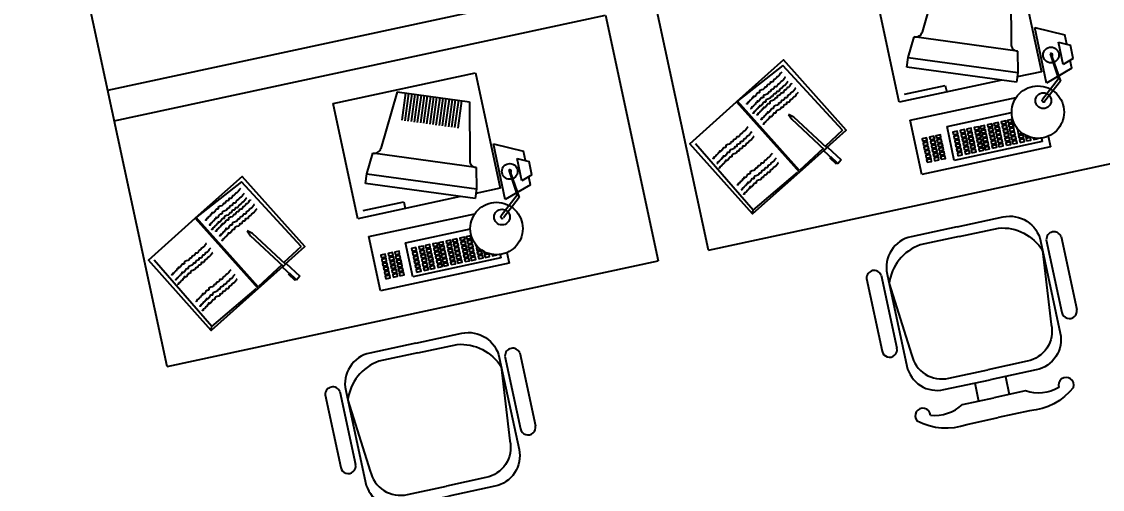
# Model space of a CAD drawing. Header units: inches. Extents: x -48022 to 80112, y -8164 to 5118.
# Drawn here: x 63777.7 to 63881, y 786.1 to 830.8 of the extents above; entities that cross this region are included whole.
import ezdxf
from ezdxf.xclip import XClip

# ---------------------------------------------------------------- set-up
doc = ezdxf.new("R2010")
doc.units = ezdxf.units.IN
doc.header["$LTSCALE"] = 10
doc.header["$XCLIPFRAME"] = 0
doc.header["$PDMODE"] = 32
doc.linetypes.add('Amconstr', pattern=[9999, 9999, 0])
for name, color, linetype in [('1_DIM', 1, 'Continuous'), ('1_TEXT', 3, 'Continuous'), ('HATCH', 251, 'Continuous'), ('NOITHAT', 21, 'Continuous')]:
    doc.layers.add(name, color=color, linetype=linetype)
doc.styles.add('ARC_IMP 001 1_1', font='ARIALN.TTF', dxfattribs={"height": 0.078125})
doc.styles.get("Standard").update_dxf_attribs({"font": 'sanss___.ttf'})
doc.dimstyles.new('STANDARD_WS', dxfattribs={"dimscale": 180, "dimtxt": 0.18, "dimasz": 0.0625, "dimexe": 0.1875, "dimexo": 0.0625, "dimgap": 0.09375, "dimtad": 0, "dimdec": 0, "dimzin": 3, "dimdsep": 46, "dimlunit": 4, "dimtxsty": 'Standard', "dimblk": 'DOT', "dimcen": 0.09375, "dimadec": 3, "dimazin": 0, "dimtfac": 1, "dimtdec": 0, "dimtofl": 0, "dimtmove": 1, "dimatfit": 3, "dimldrblk": 'CLOSED', "dimfxl": 0, "dimfrac": 2, "dimtolj": 1, "dimtzin": 3, "dimarcsym": 0})

# ---------------------------------------------------------------- blocks, each defined once
blk = doc.blocks.new('pdf plan')
at = {"layer": 'HATCH', "color": 250}
for p, q in [((398.821, 363.43), (398.837, 372.783)), ((398.821, 363.43), (388.883, 363.447)), ((393.542, 353.132), (393.558, 362.486)), ((394.126, 353.131), (394.143, 362.485)), ((394.143, 362.485), (398.819, 362.476)), ((398.803, 353.123), (398.819, 362.476)), ((395.131, 359.526), (395.613, 359.35)), ((395.051, 359.307), (395.533, 359.13)), ((395.071, 359.362), (395.553, 359.185)), ((395.091, 359.417), (395.573, 359.24)), ((395.111, 359.472), (395.593, 359.295)), ((394.99, 359.142), (395.472, 358.966)), ((395.01, 359.197), (395.492, 359.021)), ((395.03, 359.252), (395.512, 359.076)), ((394.91, 358.923), (395.392, 358.746)), ((394.91, 358.923), (395.392, 358.746)), ((394.93, 358.977), (395.412, 358.801)), ((394.95, 359.032), (395.432, 358.856)), ((394.97, 359.087), (395.452, 358.911)), ((394.83, 358.703), (395.312, 358.527)), ((394.85, 358.758), (395.332, 358.581)), ((394.87, 358.813), (395.352, 358.636)), ((394.89, 358.868), (395.372, 358.691)), ((394.769, 358.538), (395.251, 358.362)), ((394.789, 358.593), (395.271, 358.417)), ((394.809, 358.648), (395.291, 358.472)), ((398.803, 353.123), (388.865, 353.141))]:
    blk.add_line(p, q, dxfattribs=at)
for points in [[(398.067, 369.788), (398.092, 369.788), (398.092, 369.871), (398.091, 369.871)], [(397.882, 369.56), (397.881, 369.524), (397.928, 369.524), (397.929, 369.595)], [(397.981, 369.647), (398.012, 369.647), (398.012, 369.686)], [(397.818, 369.524), (397.853, 369.524), (397.853, 369.542)], [(398.048, 359.481), (398.073, 359.481), (398.074, 359.564), (398.073, 359.564)], [(397.963, 359.34), (397.994, 359.34), (397.994, 359.38)], [(397.8, 359.217), (397.834, 359.217), (397.834, 359.235)], [(397.863, 359.253), (397.863, 359.217), (397.91, 359.217), (397.91, 359.288)]]:
    blk.add_lwpolyline(points, dxfattribs=at)
for points in [[(398.012, 369.524), (398.012, 369.607), (397.965, 369.607), (397.965, 369.524)], [(398.091, 369.647), (398.091, 369.73), (398.044, 369.73), (398.044, 369.647)], [(398.091, 369.524), (398.091, 369.607), (398.044, 369.607), (398.044, 369.524)], [(397.69, 369.383), (397.69, 369.466), (397.643, 369.467), (397.643, 369.383)], [(397.773, 369.383), (397.773, 369.466), (397.726, 369.466), (397.726, 369.383)], [(397.852, 369.383), (397.852, 369.466), (397.805, 369.466), (397.805, 369.383)], [(397.928, 369.383), (397.928, 369.466), (397.881, 369.466), (397.881, 369.383)], [(398.011, 369.383), (398.011, 369.466), (397.964, 369.466), (397.964, 369.383)], [(398.091, 369.383), (398.091, 369.466), (398.044, 369.466), (398.044, 369.383)], [(397.689, 369.123), (397.689, 369.206), (397.642, 369.206), (397.642, 369.123)], [(397.689, 369.264), (397.69, 369.347), (397.643, 369.347), (397.643, 369.264)], [(397.772, 369.123), (397.773, 369.206), (397.726, 369.206), (397.725, 369.123)], [(397.773, 369.264), (397.773, 369.347), (397.726, 369.347), (397.726, 369.264)], [(397.852, 369.264), (397.852, 369.347), (397.805, 369.347), (397.805, 369.264)], [(397.852, 369.123), (397.852, 369.206), (397.805, 369.206), (397.805, 369.123)], [(397.928, 369.264), (397.928, 369.347), (397.881, 369.347), (397.881, 369.264)], [(397.928, 369.122), (397.928, 369.206), (397.881, 369.206), (397.881, 369.123)], [(398.011, 369.263), (398.011, 369.347), (397.964, 369.347), (397.964, 369.263)], [(398.011, 369.122), (398.011, 369.206), (397.964, 369.206), (397.964, 369.122)], [(398.09, 369.122), (398.091, 369.205), (398.044, 369.205), (398.043, 369.122)], [(398.091, 369.263), (398.091, 369.346), (398.044, 369.346), (398.044, 369.263)], [(397.689, 369), (397.689, 369.083), (397.642, 369.083), (397.642, 369)], [(397.772, 369), (397.772, 369.083), (397.725, 369.083), (397.725, 369)], [(397.852, 369), (397.852, 369.083), (397.805, 369.083), (397.805, 369)], [(397.928, 369), (397.928, 369.083), (397.881, 369.083), (397.881, 369)], [(398.011, 368.999), (398.011, 369.083), (397.964, 369.083), (397.964, 368.999)], [(398.09, 368.999), (398.09, 369.082), (398.043, 369.083), (398.043, 368.999)], [(397.689, 368.859), (397.689, 368.942), (397.642, 368.942), (397.642, 368.859)], [(397.689, 368.747), (397.689, 368.83), (397.642, 368.83), (397.642, 368.747)], [(397.772, 368.859), (397.772, 368.942), (397.725, 368.942), (397.725, 368.859)], [(397.772, 368.747), (397.772, 368.83), (397.725, 368.83), (397.725, 368.747)], [(397.851, 368.859), (397.852, 368.942), (397.805, 368.942), (397.804, 368.859)], [(397.851, 368.747), (397.851, 368.83), (397.804, 368.83), (397.804, 368.747)], [(397.927, 368.859), (397.927, 368.942), (397.88, 368.942), (397.88, 368.859)], [(397.927, 368.746), (397.927, 368.83), (397.88, 368.83), (397.88, 368.746)], [(398.01, 368.858), (398.011, 368.942), (397.964, 368.942), (397.963, 368.858)], [(398.01, 368.746), (398.01, 368.829), (397.963, 368.83), (397.963, 368.746)], [(398.09, 368.858), (398.09, 368.941), (398.043, 368.941), (398.043, 368.858)], [(398.09, 368.746), (398.09, 368.829), (398.043, 368.829), (398.043, 368.746)], [(397.688, 368.606), (397.688, 368.689), (397.641, 368.689), (397.641, 368.606)], [(397.688, 368.483), (397.688, 368.566), (397.641, 368.566), (397.641, 368.483)], [(397.771, 368.606), (397.772, 368.689), (397.725, 368.689), (397.724, 368.606)], [(397.771, 368.483), (397.771, 368.566), (397.724, 368.566), (397.724, 368.483)], [(397.851, 368.606), (397.851, 368.689), (397.804, 368.689), (397.804, 368.606)], [(397.851, 368.483), (397.851, 368.566), (397.804, 368.566), (397.804, 368.483)], [(397.927, 368.605), (397.927, 368.689), (397.88, 368.689), (397.88, 368.605)], [(397.927, 368.482), (397.927, 368.566), (397.88, 368.566), (397.88, 368.483)], [(398.01, 368.605), (398.01, 368.688), (397.963, 368.688), (397.963, 368.605)], [(398.01, 368.482), (398.01, 368.565), (397.963, 368.566), (397.963, 368.482)], [(398.089, 368.605), (398.09, 368.688), (398.043, 368.688), (398.042, 368.605)], [(398.089, 368.482), (398.089, 368.565), (398.042, 368.565), (398.042, 368.482)], [(397.688, 368.342), (397.688, 368.425), (397.641, 368.425), (397.641, 368.342)], [(397.771, 368.342), (397.771, 368.425), (397.724, 368.425), (397.724, 368.342)], [(397.85, 368.342), (397.851, 368.425), (397.804, 368.425), (397.804, 368.342)], [(397.926, 368.341), (397.927, 368.425), (397.88, 368.425), (397.879, 368.342)], [(398.009, 368.341), (398.01, 368.424), (397.963, 368.425), (397.963, 368.341)], [(398.089, 368.341), (398.089, 368.424), (398.042, 368.424), (398.042, 368.341)], [(397.687, 368.02), (397.687, 368.103), (397.64, 368.103), (397.64, 368.02)], [(397.687, 367.897), (397.687, 367.98), (397.64, 367.98), (397.64, 367.897)], [(397.77, 368.02), (397.771, 368.103), (397.724, 368.103), (397.723, 368.02)], [(397.77, 367.897), (397.77, 367.98), (397.723, 367.98), (397.723, 367.897)], [(397.85, 368.02), (397.85, 368.103), (397.803, 368.103), (397.803, 368.02)], [(397.85, 367.897), (397.85, 367.98), (397.803, 367.98), (397.803, 367.897)], [(397.926, 368.02), (397.926, 368.103), (397.879, 368.103), (397.879, 368.02)], [(397.926, 367.897), (397.926, 367.98), (397.879, 367.98), (397.879, 367.897)], [(398.009, 368.019), (398.009, 368.103), (397.962, 368.103), (397.962, 368.02)], [(398.009, 367.897), (398.009, 367.98), (397.962, 367.98), (397.962, 367.897)], [(398.088, 368.019), (398.089, 368.102), (398.042, 368.103), (398.041, 368.019)], [(398.088, 367.896), (398.088, 367.98), (398.041, 367.98), (398.041, 367.896)], [(397.687, 367.756), (397.687, 367.839), (397.64, 367.839), (397.64, 367.756)], [(397.77, 367.756), (397.77, 367.839), (397.723, 367.839), (397.723, 367.756)], [(397.849, 367.756), (397.85, 367.839), (397.803, 367.839), (397.802, 367.756)], [(397.925, 367.756), (397.925, 367.839), (397.879, 367.839), (397.878, 367.756)], [(398.008, 367.755), (398.009, 367.839), (397.962, 367.839), (397.961, 367.756)], [(398.088, 367.755), (398.088, 367.839), (398.041, 367.839), (398.041, 367.755)], [(398.073, 359.34), (398.073, 359.423), (398.026, 359.423), (398.026, 359.34)], [(397.672, 359.077), (397.672, 359.16), (397.625, 359.16), (397.625, 359.077)], [(397.755, 359.077), (397.755, 359.16), (397.708, 359.16), (397.708, 359.077)], [(397.834, 359.076), (397.834, 359.16), (397.787, 359.16), (397.787, 359.076)], [(397.91, 359.076), (397.91, 359.159), (397.863, 359.159), (397.863, 359.076)], [(397.993, 359.217), (397.994, 359.3), (397.947, 359.3), (397.946, 359.217)], [(397.993, 359.076), (397.993, 359.159), (397.946, 359.159), (397.946, 359.076)], [(398.073, 359.217), (398.073, 359.3), (398.026, 359.3), (398.026, 359.217)], [(398.073, 359.076), (398.073, 359.159), (398.026, 359.159), (398.026, 359.076)], [(397.671, 358.957), (397.671, 359.041), (397.625, 359.041), (397.624, 358.957)], [(397.671, 358.816), (397.671, 358.899), (397.624, 358.9), (397.624, 358.816)], [(397.754, 358.957), (397.755, 359.04), (397.708, 359.04), (397.707, 358.957)], [(397.754, 358.816), (397.754, 358.899), (397.707, 358.899), (397.707, 358.816)], [(397.834, 358.957), (397.834, 359.04), (397.787, 359.04), (397.787, 358.957)], [(397.834, 358.816), (397.834, 358.899), (397.787, 358.899), (397.787, 358.816)], [(397.91, 358.957), (397.91, 359.04), (397.863, 359.04), (397.863, 358.957)], [(397.91, 358.816), (397.91, 358.899), (397.863, 358.899), (397.863, 358.816)], [(397.993, 358.957), (397.993, 359.04), (397.946, 359.04), (397.946, 358.957)], [(397.993, 358.816), (397.993, 358.899), (397.946, 358.899), (397.946, 358.816)], [(398.072, 358.957), (398.073, 359.04), (398.026, 359.04), (398.025, 358.957)], [(398.072, 358.816), (398.072, 358.899), (398.025, 358.899), (398.025, 358.816)], [(397.671, 358.693), (397.671, 358.777), (397.624, 358.777), (397.624, 358.693)], [(397.754, 358.693), (397.754, 358.776), (397.707, 358.776), (397.707, 358.693)], [(397.834, 358.693), (397.834, 358.776), (397.787, 358.776), (397.787, 358.693)], [(397.909, 358.693), (397.91, 358.776), (397.863, 358.776), (397.862, 358.693)], [(397.993, 358.693), (397.993, 358.776), (397.946, 358.776), (397.946, 358.693)], [(398.072, 358.693), (398.072, 358.776), (398.025, 358.776), (398.025, 358.693)], [(397.67, 358.44), (397.671, 358.523), (397.624, 358.523), (397.623, 358.44)], [(397.671, 358.552), (397.671, 358.636), (397.624, 358.636), (397.624, 358.552)], [(397.754, 358.552), (397.754, 358.635), (397.707, 358.635), (397.707, 358.552)], [(397.754, 358.44), (397.754, 358.523), (397.707, 358.523), (397.707, 358.44)], [(397.833, 358.552), (397.833, 358.635), (397.786, 358.635), (397.786, 358.552)], [(397.833, 358.44), (397.833, 358.523), (397.786, 358.523), (397.786, 358.44)], [(397.909, 358.552), (397.909, 358.635), (397.862, 358.635), (397.862, 358.552)], [(397.909, 358.44), (397.909, 358.523), (397.862, 358.523), (397.862, 358.44)], [(397.992, 358.552), (397.992, 358.635), (397.945, 358.635), (397.945, 358.552)], [(397.992, 358.44), (397.992, 358.523), (397.945, 358.523), (397.945, 358.44)], [(398.072, 358.552), (398.072, 358.635), (398.025, 358.635), (398.025, 358.552)], [(398.072, 358.44), (398.072, 358.523), (398.025, 358.523), (398.025, 358.44)], [(397.67, 358.299), (397.67, 358.382), (397.623, 358.382), (397.623, 358.299)], [(397.753, 358.299), (397.753, 358.382), (397.706, 358.382), (397.706, 358.299)], [(397.833, 358.299), (397.833, 358.382), (397.786, 358.382), (397.786, 358.299)], [(397.909, 358.299), (397.909, 358.382), (397.862, 358.382), (397.862, 358.299)], [(397.992, 358.299), (397.992, 358.382), (397.945, 358.382), (397.945, 358.299)], [(398.071, 358.299), (398.071, 358.382), (398.024, 358.382), (398.024, 358.299)], [(397.67, 358.176), (397.67, 358.259), (397.623, 358.26), (397.623, 358.176)], [(397.67, 358.035), (397.67, 358.118), (397.623, 358.119), (397.623, 358.035)], [(397.753, 358.176), (397.753, 358.259), (397.706, 358.259), (397.706, 358.176)], [(397.753, 358.035), (397.753, 358.118), (397.706, 358.118), (397.706, 358.035)], [(397.832, 358.035), (397.832, 358.118), (397.786, 358.118), (397.785, 358.035)], [(397.833, 358.176), (397.833, 358.259), (397.786, 358.259), (397.786, 358.176)], [(397.908, 358.035), (397.908, 358.118), (397.861, 358.118), (397.861, 358.035)], [(397.908, 358.176), (397.909, 358.259), (397.862, 358.259), (397.862, 358.176)], [(397.991, 358.035), (397.991, 358.118), (397.945, 358.118), (397.944, 358.035)], [(397.992, 358.176), (397.992, 358.259), (397.945, 358.259), (397.945, 358.176)], [(398.071, 358.176), (398.071, 358.259), (398.024, 358.259), (398.024, 358.176)], [(398.071, 358.035), (398.071, 358.118), (398.024, 358.118), (398.024, 358.035)], [(397.669, 357.713), (397.669, 357.797), (397.622, 357.797), (397.622, 357.714)], [(397.752, 357.713), (397.752, 357.796), (397.705, 357.797), (397.705, 357.713)], [(397.832, 357.713), (397.832, 357.796), (397.785, 357.796), (397.785, 357.713)], [(397.908, 357.713), (397.908, 357.796), (397.861, 357.796), (397.861, 357.713)], [(397.991, 357.713), (397.991, 357.796), (397.944, 357.796), (397.944, 357.713)], [(398.07, 357.713), (398.07, 357.796), (398.023, 357.796), (398.023, 357.713)], [(397.669, 357.59), (397.669, 357.674), (397.622, 357.674), (397.622, 357.591)], [(397.669, 357.449), (397.669, 357.533), (397.622, 357.533), (397.622, 357.45)], [(397.752, 357.59), (397.752, 357.674), (397.705, 357.674), (397.705, 357.59)], [(397.752, 357.449), (397.752, 357.532), (397.705, 357.533), (397.705, 357.449)], [(397.831, 357.449), (397.831, 357.532), (397.784, 357.532), (397.784, 357.449)], [(397.832, 357.59), (397.832, 357.673), (397.785, 357.673), (397.785, 357.59)], [(397.907, 357.59), (397.908, 357.673), (397.861, 357.673), (397.86, 357.59)], [(397.907, 357.449), (397.907, 357.532), (397.86, 357.532), (397.86, 357.449)], [(397.99, 357.449), (397.99, 357.532), (397.943, 357.532), (397.943, 357.449)], [(397.991, 357.59), (397.991, 357.673), (397.944, 357.673), (397.944, 357.59)], [(398.07, 357.59), (398.07, 357.673), (398.023, 357.673), (398.023, 357.59)], [(398.07, 357.449), (398.07, 357.532), (398.023, 357.532), (398.023, 357.449)]]:
    blk.add_lwpolyline(points, close=True, dxfattribs=at)
for points in [[(396.07, 365.539), (396.106, 365.491), (396.127, 365.469), (396.143, 365.424), (396.164, 365.403), (396.18, 365.359), (396.208, 365.342), (396.21, 365.29), (396.234, 365.28), (396.251, 365.219), (396.275, 365.208), (396.28, 365.167), (396.294, 365.159), (396.331, 365.059), (396.352, 365.055), (396.353, 365.02), (396.404, 364.946), (396.399, 364.925), (396.419, 364.921), (396.424, 364.898), (396.438, 364.889), (396.465, 364.843), (396.485, 364.821), (396.489, 364.798), (396.51, 364.792), (396.507, 364.782), (396.51, 364.775)], [(396.115, 365.607), (396.151, 365.559), (396.173, 365.536), (396.188, 365.492), (396.21, 365.471), (396.225, 365.427), (396.253, 365.41), (396.256, 365.358), (396.28, 365.348), (396.296, 365.287), (396.32, 365.276), (396.326, 365.235), (396.34, 365.227), (396.376, 365.127), (396.397, 365.123), (396.399, 365.088), (396.449, 365.013), (396.444, 364.993), (396.464, 364.989), (396.469, 364.966), (396.483, 364.956), (396.51, 364.911), (396.53, 364.888), (396.535, 364.865), (396.555, 364.86), (396.552, 364.849), (396.556, 364.843)], [(396.219, 365.659), (396.255, 365.61), (396.276, 365.588), (396.291, 365.544), (396.313, 365.523), (396.328, 365.479), (396.356, 365.462), (396.359, 365.41), (396.383, 365.399), (396.399, 365.338), (396.424, 365.328), (396.429, 365.286), (396.443, 365.279), (396.48, 365.178), (396.5, 365.174), (396.502, 365.139), (396.553, 365.065), (396.547, 365.045), (396.568, 365.041), (396.572, 365.017), (396.586, 365.008), (396.614, 364.962), (396.633, 364.94), (396.638, 364.917), (396.658, 364.911), (396.656, 364.901), (396.659, 364.895)], [(396.31, 365.682), (396.346, 365.634), (396.367, 365.612), (396.383, 365.567), (396.404, 365.547), (396.42, 365.502), (396.448, 365.485), (396.45, 365.434), (396.474, 365.423), (396.491, 365.362), (396.515, 365.352), (396.52, 365.31), (396.534, 365.302), (396.571, 365.202), (396.592, 365.198), (396.593, 365.163), (396.644, 365.089), (396.638, 365.068), (396.659, 365.064), (396.664, 365.041), (396.677, 365.032), (396.705, 364.986), (396.725, 364.964), (396.729, 364.941), (396.75, 364.935), (396.747, 364.925), (396.75, 364.919)], [(395.875, 365.464), (395.911, 365.415), (395.933, 365.393), (395.948, 365.349), (395.97, 365.328), (395.985, 365.284), (396.013, 365.267), (396.016, 365.215), (396.04, 365.204), (396.056, 365.143), (396.08, 365.133), (396.086, 365.091), (396.1, 365.084), (396.137, 364.983), (396.157, 364.979), (396.159, 364.944), (396.21, 364.87), (396.204, 364.85), (396.224, 364.846), (396.229, 364.822), (396.243, 364.813), (396.27, 364.767), (396.29, 364.745), (396.295, 364.722), (396.315, 364.716), (396.312, 364.706), (396.316, 364.7)], [(395.979, 365.515), (396.015, 365.467), (396.036, 365.445), (396.052, 365.4), (396.073, 365.38), (396.088, 365.335), (396.116, 365.318), (396.119, 365.267), (396.143, 365.256), (396.16, 365.195), (396.184, 365.185), (396.189, 365.143), (396.203, 365.135), (396.24, 365.035), (396.26, 365.031), (396.262, 364.996), (396.313, 364.922), (396.307, 364.901), (396.328, 364.897), (396.332, 364.874), (396.346, 364.865), (396.374, 364.819), (396.393, 364.797), (396.398, 364.774), (396.418, 364.768), (396.416, 364.758), (396.419, 364.751)], [(397.313, 364.973), (397.349, 364.925), (397.371, 364.903), (397.386, 364.858), (397.407, 364.838), (397.423, 364.793), (397.451, 364.776), (397.453, 364.725), (397.478, 364.714), (397.494, 364.653), (397.518, 364.643), (397.524, 364.601), (397.538, 364.593), (397.574, 364.493), (397.595, 364.489), (397.597, 364.454), (397.647, 364.38), (397.642, 364.359), (397.662, 364.355), (397.667, 364.332), (397.681, 364.323), (397.708, 364.277), (397.728, 364.255), (397.732, 364.232), (397.753, 364.226), (397.75, 364.216), (397.754, 364.209)], [(397.417, 365.025), (397.453, 364.977), (397.474, 364.954), (397.489, 364.91), (397.511, 364.889), (397.526, 364.845), (397.554, 364.828), (397.557, 364.776), (397.581, 364.766), (397.597, 364.705), (397.622, 364.694), (397.627, 364.653), (397.641, 364.645), (397.678, 364.545), (397.698, 364.541), (397.7, 364.506), (397.751, 364.431), (397.745, 364.411), (397.766, 364.407), (397.77, 364.384), (397.784, 364.375), (397.812, 364.329), (397.831, 364.307), (397.836, 364.283), (397.856, 364.278), (397.853, 364.268), (397.857, 364.261)], [(397.508, 365.049), (397.544, 365.001), (397.565, 364.978), (397.581, 364.934), (397.602, 364.913), (397.618, 364.869), (397.645, 364.852), (397.648, 364.8), (397.672, 364.79), (397.689, 364.729), (397.713, 364.718), (397.718, 364.677), (397.732, 364.669), (397.769, 364.569), (397.789, 364.565), (397.791, 364.53), (397.842, 364.455), (397.836, 364.435), (397.857, 364.431), (397.861, 364.408), (397.875, 364.398), (397.903, 364.353), (397.922, 364.331), (397.927, 364.307), (397.947, 364.302), (397.945, 364.291), (397.948, 364.285)], [(396.738, 364.633), (396.774, 364.585), (396.796, 364.562), (396.811, 364.518), (396.833, 364.497), (396.848, 364.453), (396.876, 364.436), (396.879, 364.384), (396.903, 364.374), (396.919, 364.313), (396.943, 364.302), (396.949, 364.261), (396.963, 364.253), (397, 364.153), (397.02, 364.149), (397.022, 364.114), (397.072, 364.039), (397.067, 364.019), (397.087, 364.015), (397.092, 363.992), (397.106, 363.982), (397.133, 363.937), (397.153, 363.914), (397.158, 363.891), (397.178, 363.886), (397.175, 363.875), (397.179, 363.869)], [(396.842, 364.685), (396.878, 364.636), (396.899, 364.614), (396.914, 364.57), (396.936, 364.549), (396.951, 364.505), (396.979, 364.488), (396.982, 364.436), (397.006, 364.425), (397.022, 364.364), (397.047, 364.354), (397.052, 364.312), (397.066, 364.305), (397.103, 364.204), (397.123, 364.2), (397.125, 364.165), (397.176, 364.091), (397.17, 364.071), (397.191, 364.067), (397.195, 364.043), (397.209, 364.034), (397.237, 363.988), (397.256, 363.966), (397.261, 363.943), (397.281, 363.937), (397.279, 363.927), (397.282, 363.921)], [(396.933, 364.708), (396.969, 364.66), (396.99, 364.638), (397.006, 364.593), (397.027, 364.573), (397.043, 364.528), (397.071, 364.511), (397.073, 364.46), (397.097, 364.449), (397.114, 364.388), (397.138, 364.378), (397.143, 364.336), (397.157, 364.328), (397.194, 364.228), (397.215, 364.224), (397.216, 364.189), (397.267, 364.115), (397.261, 364.094), (397.282, 364.09), (397.287, 364.067), (397.3, 364.058), (397.328, 364.012), (397.348, 363.99), (397.352, 363.967), (397.373, 363.961), (397.37, 363.951), (397.373, 363.944)], [(396.097, 355.3), (396.133, 355.252), (396.154, 355.23), (396.17, 355.185), (396.191, 355.165), (396.207, 355.12), (396.235, 355.103), (396.237, 355.052), (396.262, 355.041), (396.278, 354.98), (396.302, 354.969), (396.308, 354.928), (396.322, 354.92), (396.358, 354.82), (396.379, 354.816), (396.381, 354.781), (396.431, 354.707), (396.426, 354.686), (396.446, 354.682), (396.451, 354.659), (396.465, 354.65), (396.492, 354.604), (396.512, 354.582), (396.516, 354.559), (396.537, 354.553), (396.534, 354.543), (396.538, 354.536)], [(396.2, 355.352), (396.237, 355.304), (396.258, 355.281), (396.273, 355.237), (396.295, 355.216), (396.31, 355.172), (396.338, 355.155), (396.341, 355.103), (396.365, 355.093), (396.381, 355.032), (396.406, 355.021), (396.411, 354.98), (396.425, 354.972), (396.462, 354.872), (396.482, 354.868), (396.484, 354.833), (396.535, 354.758), (396.529, 354.738), (396.55, 354.734), (396.554, 354.711), (396.568, 354.701), (396.595, 354.656), (396.615, 354.634), (396.62, 354.61), (396.64, 354.605), (396.637, 354.595), (396.641, 354.588)], [(396.292, 355.376), (396.328, 355.327), (396.349, 355.305), (396.365, 355.261), (396.386, 355.24), (396.401, 355.196), (396.429, 355.179), (396.432, 355.127), (396.456, 355.117), (396.473, 355.056), (396.497, 355.045), (396.502, 355.004), (396.516, 354.996), (396.553, 354.896), (396.573, 354.892), (396.575, 354.857), (396.626, 354.782), (396.62, 354.762), (396.641, 354.758), (396.645, 354.735), (396.659, 354.725), (396.687, 354.68), (396.706, 354.657), (396.711, 354.634), (396.731, 354.629), (396.729, 354.618), (396.732, 354.612)], [(395.857, 355.157), (395.893, 355.109), (395.915, 355.086), (395.93, 355.042), (395.951, 355.021), (395.967, 354.977), (395.995, 354.96), (395.997, 354.908), (396.022, 354.898), (396.038, 354.837), (396.062, 354.826), (396.068, 354.785), (396.082, 354.777), (396.118, 354.677), (396.139, 354.673), (396.141, 354.638), (396.191, 354.563), (396.186, 354.543), (396.206, 354.539), (396.211, 354.516), (396.225, 354.507), (396.252, 354.461), (396.272, 354.439), (396.277, 354.415), (396.297, 354.41), (396.294, 354.4), (396.298, 354.393)], [(395.961, 355.209), (395.997, 355.16), (396.018, 355.138), (396.033, 355.094), (396.055, 355.073), (396.07, 355.029), (396.098, 355.012), (396.101, 354.96), (396.125, 354.949), (396.141, 354.888), (396.166, 354.878), (396.171, 354.836), (396.185, 354.829), (396.222, 354.729), (396.242, 354.724), (396.244, 354.69), (396.295, 354.615), (396.289, 354.595), (396.31, 354.591), (396.314, 354.568), (396.328, 354.558), (396.356, 354.512), (396.375, 354.49), (396.38, 354.467), (396.4, 354.462), (396.397, 354.451), (396.401, 354.445)], [(396.052, 355.233), (396.088, 355.184), (396.109, 355.162), (396.125, 355.118), (396.146, 355.097), (396.162, 355.053), (396.189, 355.036), (396.192, 354.984), (396.216, 354.973), (396.233, 354.912), (396.257, 354.902), (396.262, 354.86), (396.276, 354.853), (396.313, 354.752), (396.334, 354.748), (396.335, 354.713), (396.386, 354.639), (396.38, 354.619), (396.401, 354.615), (396.405, 354.591), (396.419, 354.582), (396.447, 354.536), (396.466, 354.514), (396.471, 354.491), (396.491, 354.485), (396.489, 354.475), (396.492, 354.469)], [(397.398, 354.718), (397.434, 354.67), (397.456, 354.648), (397.471, 354.603), (397.493, 354.583), (397.508, 354.538), (397.536, 354.521), (397.539, 354.47), (397.563, 354.459), (397.579, 354.398), (397.603, 354.388), (397.609, 354.346), (397.623, 354.338), (397.66, 354.238), (397.68, 354.234), (397.682, 354.199), (397.733, 354.125), (397.727, 354.104), (397.747, 354.1), (397.752, 354.077), (397.766, 354.068), (397.793, 354.022), (397.813, 354), (397.818, 353.977), (397.838, 353.971), (397.835, 353.961), (397.839, 353.955)], [(397.49, 354.742), (397.526, 354.694), (397.547, 354.672), (397.562, 354.627), (397.584, 354.607), (397.599, 354.562), (397.627, 354.545), (397.63, 354.494), (397.654, 354.483), (397.67, 354.422), (397.695, 354.411), (397.7, 354.37), (397.714, 354.362), (397.751, 354.262), (397.771, 354.258), (397.773, 354.223), (397.824, 354.149), (397.818, 354.128), (397.839, 354.124), (397.843, 354.101), (397.857, 354.092), (397.885, 354.046), (397.904, 354.024), (397.909, 354.001), (397.929, 353.995), (397.926, 353.985), (397.93, 353.978)], [(397.295, 354.667), (397.331, 354.618), (397.352, 354.596), (397.368, 354.552), (397.389, 354.531), (397.405, 354.487), (397.433, 354.47), (397.435, 354.418), (397.459, 354.407), (397.476, 354.346), (397.5, 354.336), (397.505, 354.294), (397.519, 354.287), (397.556, 354.187), (397.577, 354.183), (397.578, 354.148), (397.629, 354.073), (397.624, 354.053), (397.644, 354.049), (397.649, 354.026), (397.663, 354.016), (397.69, 353.97), (397.71, 353.948), (397.714, 353.925), (397.735, 353.92), (397.732, 353.909), (397.736, 353.903)], [(396.72, 354.326), (396.756, 354.278), (396.777, 354.256), (396.793, 354.211), (396.814, 354.191), (396.83, 354.146), (396.858, 354.129), (396.86, 354.078), (396.885, 354.067), (396.901, 354.006), (396.925, 353.995), (396.931, 353.954), (396.945, 353.946), (396.981, 353.846), (397.002, 353.842), (397.004, 353.807), (397.054, 353.733), (397.049, 353.712), (397.069, 353.708), (397.074, 353.685), (397.088, 353.676), (397.115, 353.63), (397.135, 353.608), (397.139, 353.585), (397.16, 353.579), (397.157, 353.569), (397.161, 353.562)], [(396.823, 354.378), (396.86, 354.33), (396.881, 354.307), (396.896, 354.263), (396.918, 354.242), (396.933, 354.198), (396.961, 354.181), (396.964, 354.129), (396.988, 354.119), (397.004, 354.058), (397.029, 354.047), (397.034, 354.006), (397.048, 353.998), (397.085, 353.898), (397.105, 353.894), (397.107, 353.859), (397.158, 353.784), (397.152, 353.764), (397.173, 353.76), (397.177, 353.737), (397.191, 353.727), (397.218, 353.682), (397.238, 353.66), (397.243, 353.636), (397.263, 353.631), (397.26, 353.621), (397.264, 353.614)], [(396.915, 354.402), (396.951, 354.353), (396.972, 354.331), (396.988, 354.287), (397.009, 354.266), (397.024, 354.222), (397.052, 354.205), (397.055, 354.153), (397.079, 354.143), (397.096, 354.082), (397.12, 354.071), (397.125, 354.03), (397.139, 354.022), (397.176, 353.922), (397.196, 353.918), (397.198, 353.883), (397.249, 353.808), (397.243, 353.788), (397.264, 353.784), (397.268, 353.761), (397.282, 353.751), (397.31, 353.705), (397.329, 353.683), (397.334, 353.66), (397.354, 353.655), (397.352, 353.644), (397.355, 353.638)]]:
    blk.add_spline(points, degree=3, dxfattribs=at)
at = {"layer": 'NOITHAT', "color": 250}
for p, q in [((396.42, 370.616), (396.521, 370.823)), ((396.776, 370.822), (396.521, 370.823)), ((396.776, 370.822), (396.844, 370.615)), ((396.06, 370.243), (396.312, 370.76)), ((396.49, 370.76), (396.312, 370.76)), ((396.844, 370.615), (396.42, 370.616)), ((396.949, 370.759), (396.797, 370.759)), ((396.949, 370.759), (397.119, 370.241)), ((396.597, 370.422), (397.088, 370.474)), ((396.652, 370.442), (397.14, 370.502)), ((397.088, 370.474), (397.397, 370.099)), ((397.14, 370.502), (397.445, 370.132)), ((394.699, 370.195), (396.891, 370.192)), ((397.119, 370.241), (396.06, 370.243)), ((396.891, 370.192), (396.89, 369.728)), ((395.2, 369.973), (396.276, 369.748)), ((398.091, 370.061), (398.292, 370.061)), ((398.292, 370.061), (398.288, 367.611)), ((396.421, 369.838), (395.755, 368.015)), ((396.421, 369.838), (396.812, 369.756)), ((398.099, 369.932), (398.163, 369.932)), ((398.163, 369.932), (398.16, 368.256)), ((399.966, 369.899), (401.352, 369.896)), ((396.104, 367.824), (396.812, 369.756)), ((396.983, 369.694), (396.276, 367.761)), ((396.812, 369.756), (396.983, 369.694)), ((397.256, 367.613), (397.26, 369.629)), ((399.965, 369.617), (401.352, 369.615)), ((396.889, 369.438), (396.886, 367.484)), ((397.515, 368.257), (397.517, 369.488)), ((394.735, 368.7), (395.701, 368.177)), ((396.757, 367.613), (396.759, 368.387)), ((396.759, 368.387), (396.888, 368.387)), ((398.16, 368.256), (397.515, 368.257)), ((402.29, 368.334), (402.633, 368.334)), ((396.104, 367.824), (395.755, 368.015)), ((396.276, 367.761), (396.104, 367.824)), ((398.288, 367.611), (397.256, 367.613)), ((402.289, 367.75), (402.632, 367.749)), ((396.886, 367.484), (394.694, 367.488)), ((399.96, 366.475), (401.346, 366.473)), ((397.17, 366.339), (395.759, 365.514)), ((397.17, 366.339), (397.394, 365.966)), ((397.419, 366.002), (397.706, 366.201)), ((397.706, 366.201), (397.76, 366.123)), ((399.959, 366.193), (401.346, 366.191)), ((397.428, 365.989), (396.739, 365.511)), ((397.461, 365.941), (396.772, 365.463)), ((397.428, 365.989), (397.419, 366.002)), ((397.473, 365.923), (397.427, 365.989)), ((397.76, 366.123), (397.473, 365.923)), ((397.749, 366.122), (397.609, 366.025)), ((397.609, 366.025), (397.623, 366.004)), ((397.763, 366.101), (397.623, 366.004)), ((397.749, 366.122), (397.763, 366.101)), ((397.424, 365.915), (397.731, 365.403)), ((395.759, 365.514), (396.237, 364.527)), ((397.731, 365.403), (396.225, 364.548)), ((396.739, 365.511), (396.67, 365.424)), ((396.67, 365.424), (396.772, 365.463)), ((398.271, 364.4), (397.755, 365.362)), ((398.271, 364.4), (396.84, 363.612)), ((398.339, 364.376), (398.271, 364.4)), ((396.402, 360.309), (396.503, 360.516)), ((396.758, 360.516), (396.503, 360.516)), ((396.758, 360.516), (396.826, 360.308)), ((396.042, 359.936), (396.294, 360.453)), ((396.472, 360.453), (396.294, 360.453)), ((396.826, 360.308), (396.402, 360.309)), ((396.931, 360.452), (396.779, 360.452)), ((396.931, 360.452), (397.101, 359.934)), ((396.579, 360.116), (397.07, 360.168)), ((396.634, 360.136), (397.122, 360.195)), ((397.07, 360.168), (397.379, 359.792)), ((397.122, 360.195), (397.427, 359.826)), ((397.101, 359.934), (396.042, 359.936)), ((394.676, 357.181), (394.681, 359.889)), ((394.681, 359.889), (396.873, 359.885)), ((396.873, 359.885), (396.872, 359.421)), ((398.073, 359.755), (398.274, 359.754)), ((398.274, 359.754), (398.269, 357.304)), ((394.716, 358.394), (395.182, 359.666)), ((395.182, 359.666), (396.257, 359.442)), ((396.403, 359.531), (395.736, 357.709)), ((396.403, 359.531), (396.794, 359.45)), ((398.081, 359.626), (398.145, 359.625)), ((398.145, 359.625), (398.142, 357.949)), ((399.948, 359.592), (401.334, 359.59)), ((396.086, 357.517), (396.794, 359.45)), ((396.965, 359.387), (396.258, 357.455)), ((396.794, 359.45), (396.965, 359.387)), ((397.238, 357.306), (397.242, 359.323)), ((399.947, 359.311), (401.334, 359.308)), ((396.871, 359.132), (396.868, 357.177)), ((397.497, 357.95), (397.499, 359.182)), ((394.716, 358.394), (395.682, 357.871)), ((396.739, 357.307), (396.74, 358.08)), ((396.74, 358.08), (396.869, 358.08)), ((398.142, 357.949), (397.497, 357.95)), ((396.086, 357.517), (395.736, 357.709)), ((396.258, 357.455), (396.086, 357.517)), ((398.269, 357.304), (397.238, 357.306)), ((396.868, 357.177), (394.676, 357.181)), ((399.942, 356.168), (401.328, 356.166)), ((397.151, 356.033), (395.741, 355.207)), ((397.151, 356.033), (397.375, 355.659)), ((397.401, 355.695), (397.687, 355.895)), ((397.687, 355.895), (397.742, 355.816)), ((399.941, 355.887), (401.328, 355.884)), ((397.409, 355.683), (396.721, 355.204)), ((397.409, 355.683), (397.401, 355.695)), ((397.455, 355.616), (397.409, 355.682)), ((397.742, 355.816), (397.455, 355.616)), ((397.731, 355.815), (397.591, 355.718)), ((397.591, 355.718), (397.605, 355.698)), ((397.745, 355.795), (397.605, 355.698)), ((397.731, 355.815), (397.745, 355.795)), ((397.443, 355.635), (396.754, 355.156)), ((397.406, 355.609), (397.713, 355.096)), ((395.741, 355.207), (396.218, 354.22)), ((397.713, 355.096), (396.207, 354.241)), ((396.721, 355.204), (396.652, 355.117)), ((396.652, 355.117), (396.754, 355.156)), ((398.253, 354.093), (397.736, 355.055)), ((398.253, 354.093), (396.821, 353.305)), ((398.321, 354.07), (398.253, 354.093))]:
    blk.add_line(p, q, dxfattribs=at)
for points in [[(399.379, 368.047), (399.38, 368.924, -0.414214), (399.966, 369.508), (401.719, 369.504, -0.418376), (402.291, 368.919), (402.29, 368.042)], [(399.562, 368.047), (399.564, 368.793, -0.28028), (400.15, 369.507), (401.529, 369.374, -0.418376), (402.1, 368.788), (402.099, 368.042)], [(402.759, 369.528, -0.207066), (403.012, 368.639), (403.011, 368.041)], [(402.705, 369.263, -0.214578), (402.634, 368.642), (402.633, 368.041)], [(399.379, 368.047), (399.377, 367.17, 0.414214), (399.961, 366.585), (401.714, 366.582, 0.418376), (402.288, 367.165), (402.29, 368.042)], [(399.562, 368.047), (399.561, 367.301, 0.28028), (400.144, 366.584), (401.524, 366.713, 0.418376), (402.098, 367.297), (402.099, 368.042)], [(402.701, 366.819, 0.214578), (402.632, 367.441), (402.633, 368.041)], [(402.753, 366.554, 0.207066), (403.01, 367.443), (403.011, 368.041)], [(399.36, 357.741), (399.362, 358.617, -0.414214), (399.948, 359.201), (401.701, 359.198, -0.418376), (402.273, 358.612), (402.272, 357.735)], [(399.544, 357.74), (399.546, 358.486, -0.28028), (400.131, 359.201), (401.51, 359.067, -0.418376), (402.082, 358.481), (402.081, 357.736)], [(399.36, 357.741), (399.359, 356.864, 0.414214), (399.942, 356.278), (401.696, 356.275, 0.418376), (402.27, 356.859), (402.272, 357.735)], [(399.544, 357.74), (399.543, 356.995, 0.28028), (400.126, 356.278), (401.506, 356.406, 0.418376), (402.08, 356.99), (402.081, 357.736)]]:
    blk.add_lwpolyline(points, format="xyb", dxfattribs=at)
for points in [[(397.424, 365.987), (397.184, 366.41), (395.659, 365.544), (396.237, 364.527), (397.762, 365.393), (397.453, 365.936)], [(397.406, 355.68), (397.166, 356.103), (395.641, 355.237), (396.218, 354.22), (397.743, 355.086), (397.435, 355.629)]]:
    blk.add_lwpolyline(points, dxfattribs=at)
for points in [[(397.762, 365.393), (398.339, 364.376), (396.814, 363.51), (396.237, 364.527)], [(397.743, 355.086), (398.321, 354.07), (396.796, 353.204), (396.218, 354.22)]]:
    blk.add_lwpolyline(points, close=True, dxfattribs=at)
for centre, radius in [((396.625, 370.432), 0.147), ((397.612, 369.967), 0.488), ((397.425, 370.112), 0.147), ((396.607, 360.126), 0.147), ((397.594, 359.66), 0.488), ((397.407, 359.805), 0.147)]:
    blk.add_circle(centre, radius, dxfattribs=at)
for centre, radius, start, end in [((396.625, 370.432), 0.0292, 20.1353, 200.1353), ((397.421, 370.116), 0.0292, 214.8743, 34.8743), ((396.298, 369.876), 0.13, 256.3329, 342.6472), ((399.991, 369.758), 0.143, 100.4772, 259.5411), ((401.352, 369.756), 0.141, 269.8991, 89.8991), ((402.687, 369.405), 0.143, 59.7219, 277.434), ((395.635, 368.066), 0.13, 337.1511, 63.4654), ((402.682, 366.678), 0.143, 82.3643, 300.0763), ((399.986, 366.334), 0.143, 100.2572, 259.3211), ((401.346, 366.332), 0.141, 269.8991, 89.8991), ((396.607, 360.126), 0.0292, 20.1353, 200.1353), ((397.403, 359.809), 0.0292, 214.8743, 34.8743), ((396.28, 359.57), 0.13, 256.3329, 342.6472), ((399.973, 359.451), 0.143, 100.4772, 259.5411), ((401.334, 359.449), 0.141, 269.8991, 89.8991), ((395.617, 357.759), 0.13, 337.1511, 63.4654), ((399.968, 356.027), 0.143, 100.2572, 259.3211), ((401.328, 356.025), 0.141, 269.8991, 89.8991)]:
    blk.add_arc(centre, radius, start, end, dxfattribs=at)
blk = doc.blocks.new('_Dot')
at = {"color": 0, "linetype": 'ByBlock', "lineweight": -2}
blk.add_line((-0.5, 0), (-1, 0), dxfattribs=at)
at = {"color": 0, "linetype": 'ByBlock', "const_width": 0.5}
blk.add_lwpolyline([(-0.25, 0, 1), (0.25, 0, 1)], format="xyb", close=True, dxfattribs=at)
blk = doc.blocks.new('*D201')
at = {"layer": '1_DIM', "color": 0, "lineweight": -2, "transparency": 16777216}
blk.add_line((66319.12, -277.29), (66319.12, 641.74), dxfattribs=at)
for start, end in [(90.060638, 95.578407), (96.552079, 102.069847)]:
    blk.add_arc((66319.12, -10021.85), 10629.84, start, end, dxfattribs=at)
at = {"layer": 'Defpoints', "color": 0, "transparency": 16777216}
for p in [(63731.75, 2015.89), (65569.57, 581.53), (64150.66, 66.92), (66319.12, -288.54), (66319.12, -1080.54)]:
    blk.add_point(p, dxfattribs=at)
at = {"layer": '1_DIM', "color": 0, "lineweight": -2, "transparency": 16777216, "xscale": 11.25, "yscale": 11.25, "zscale": 11.25}
for p, rotation in [((66319.12, 607.99), 0.03031924790928877), ((64085.38, 370.64), 192.1001664814439)]:
    blk.add_blockref('_Dot', p, dxfattribs=dict(at, rotation=rotation))
at = {"layer": '1_DIM', "color": 0, "transparency": 16777216, "insert": (65195.96, 548.48), "char_height": 32.4, "attachment_point": 5, "rotation": 6.0652}
blk.add_mtext('\\A1;12.130°', dxfattribs=at)
blk = doc.blocks.new('_Closed')
at = {"color": 0, "linetype": 'ByBlock', "lineweight": -2}
for p, q in [((-1, 0.1667), (0, 0)), ((-1, 0.1667), (-1, -0.1667)), ((0, 0), (-1, -0.1667)), ((0, 0), (-1, 0))]:
    blk.add_line(p, q, dxfattribs=at)

msp = doc.modelspace()

# ---------------------------------------------------------------- block references
at = {"linetype": 'Amconstr', "lineweight": 25}
ref = msp.add_blockref('pdf plan', (61586.99, 2414.1), dxfattribs=dict(at, xscale=5.131858713091743, yscale=5.131858713091743, zscale=5.131858713091743, rotation=282.2313422511228))
XClip(ref).set_block_clipping_path([(164.4791717222, 449.2939431408), (576.659918646, 448.5683895352), (739.282937211, 285.3718372324), (658.1213050436, 204.4954374036), (528.9983881636, 334.0737409183), (235.5965602188, 334.5902103453), (235.5625337246, 315.2600524106), (164.2434555072, 315.3855939715)])

# ---------------------------------------------------------------- texts
at = {"layer": '1_TEXT', "linetype": 'Amconstr', "lineweight": 25, "insert": (64041.47, 1142.18), "char_height": 86.0695, "width": 931.0665, "attachment_point": 2, "rotation": 282.1305, "line_spacing_factor": 0.930915, "style": 'ARC_IMP 001 1_1'}
msp.add_mtext('PROPOSED ADMIN. BUILDING', dxfattribs=at)

# ---------------------------------------------------------------- dimensions: what is measured, and where the dimension line sits
at = {"layer": '1_DIM'}
dim = msp.add_angular_dim_2l(base=(65569.5702, 581.5268), line1=((64150.6587, 66.9208), (63731.7517, 2015.8874)), line2=((66319.12, -1080.5431), (66319.12, -288.5431)), dimstyle='STANDARD_WS', dxfattribs=at)
dim.commit()
dim.dimension.update_dxf_attribs({"geometry": '*D201', "text_midpoint": (65195.9619, 548.4831)})

doc.saveas('drawing.dxf')
